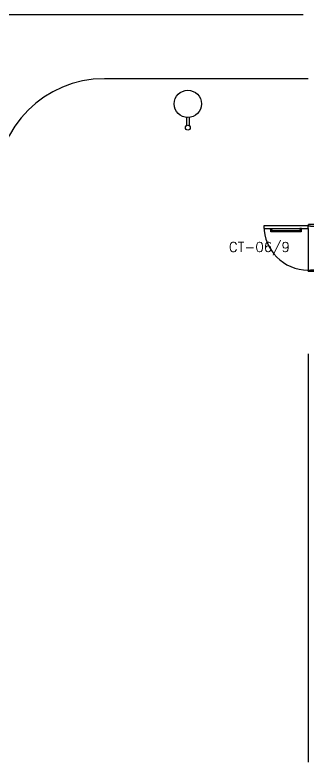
# Model space of a CAD drawing. Header units: millimetres. Extents: x 2686 to 2939, y 1294 to 1441.
# Drawn here: x 2742.3 to 2748.27, y 1332.52 to 1347.77 of the extents above; entities that cross this region are included whole.
import ezdxf

# ---------------------------------------------------------------- set-up
doc = ezdxf.new("R2010")
doc.units = ezdxf.units.MM
for name, color, linetype in [('AR-ALV', 2, 'Continuous'), ('AR-CALÇADA', 1, 'Continuous'), ('AR-ILUMINAÇÃO-JARDIM', 1, 'Continuous'), ('AR-PF-maçaneta', 1, 'Continuous'), ('AR-PF-mov', 1, 'Continuous'), ('AR-PF-pm1', 2, 'Continuous'), ('AR-PF-soleira', 1, 'Continuous'), ('AR-PORTA', 1, 'Continuous'), ('ENDEREÇO', 2, 'Continuous')]:
    doc.layers.add(name, color=color, linetype=linetype)
doc.styles.add('UNB1-100', font='simplex.shx', dxfattribs={"height": 0.2})

# ---------------------------------------------------------------- blocks, each defined once
blk = doc.blocks.new('Poste Jardim')
at = {"layer": 'AR-ILUMINAÇÃO-JARDIM'}
for p, q in [((-0.025, 0.109), (-0.025, 0.274)), ((0.025, 0.109), (0.025, 0.274))]:
    blk.add_line(p, q, dxfattribs=at)
for centre, radius in [((0, 0.318), 0.05), ((0, 0.318), 0.05), ((0, -0.167), 0.278)]:
    blk.add_circle(centre, radius, dxfattribs=at)
blk = doc.blocks.new('pcf-alv-01p-dir')
at = {"layer": 'AR-PF-maçaneta'}
blk.add_line((0.83, 0.342), (0.83, 0.957), dxfattribs=at)
for points in [[(0.83, 0.357), (0.87, 0.357), (0.87, 0.342), (0.81, 0.342), (0.81, 0.957), (0.87, 0.957), (0.87, 0.942), (0.83, 0.942)], [(0.87, 0.957), (0.855, 0.957), (0.855, 0.962), (0.865, 0.967), (0.88, 0.967), (0.88, 0.932), (0.865, 0.932), (0.855, 0.937), (0.855, 0.942), (0.87, 0.942)], [(0.87, 0.342), (0.855, 0.342), (0.855, 0.337), (0.865, 0.332), (0.88, 0.332), (0.88, 0.367), (0.865, 0.367), (0.855, 0.362), (0.855, 0.357), (0.87, 0.357)]]:
    blk.add_lwpolyline(points, dxfattribs=at)
at = {"layer": 'AR-PF-mov'}
blk.add_arc((0.93, 0.2), 0.9, 90, 180, dxfattribs=at)
at = {"layer": 'AR-PF-pm1'}
for p, q in [((0, 0.01), (0, 0.19)), ((0.01, 0.19), (0, 0.19)), ((0.01, 0.2), (0.03, 0.2)), ((0.01, 0.2), (0.01, 0.19)), ((0.03, 0.2), (0.03, 0.15)), ((0.95, 0.2), (0.93, 0.2)), ((0.93, 0.2), (0.93, 0.15)), ((0.95, 0.2), (0.95, 0.19)), ((0.95, 0.19), (0.96, 0.19)), ((0.96, 0.01), (0.96, 0.19)), ((0.01, 0.01), (0, 0.01)), ((0.01, 0), (0.01, 0.01)), ((0.035, 0), (0.01, 0)), ((0.03, 0.15), (0.035, 0.15)), ((0.035, 0.15), (0.035, 0)), ((0.93, 0.15), (0.925, 0.15)), ((0.925, 0.15), (0.925, 0)), ((0.925, 0), (0.95, 0)), ((0.95, 0), (0.95, 0.01)), ((0.95, 0.01), (0.96, 0.01))]:
    blk.add_line(p, q, dxfattribs=at)
blk.add_lwpolyline([(0.88, 1.1), (0.88, 0.2), (0.93, 0.2), (0.93, 1.1)], close=True, dxfattribs=at)
at = {"layer": 'AR-PF-soleira'}
for p, q in [((0.88, 0.2), (0.03, 0.2)), ((0.925, 0), (0.035, 0))]:
    blk.add_line(p, q, dxfattribs=at)

msp = doc.modelspace()

# ---------------------------------------------------------------- linework, layer by layer
at = {"layer": 'AR-ALV'}
msp.add_line((2748.271, 1340.85), (2748.271, 1332.525), dxfattribs=at)
at = {"layer": 'AR-CALÇADA'}
for p, q in [((2748.171, 1347.766), (2699.946, 1347.766)), ((2748.271, 1346.466), (2744.121, 1346.466))]:
    msp.add_line(p, q, dxfattribs=at)
msp.add_arc((2744.121, 1344.266), 2.2, 90, 180, dxfattribs=at)

# ---------------------------------------------------------------- block references
at = {"layer": 'AR-ILUMINAÇÃO-JARDIM', "rotation": 180}
msp.add_blockref('Poste Jardim', (2745.822, 1345.784), dxfattribs=at)
at = {"layer": 'AR-PORTA', "rotation": 90}
msp.add_blockref('pcf-alv-01p-dir', (2748.471, 1342.532), dxfattribs=at)

# ---------------------------------------------------------------- texts
at = {"layer": 'ENDEREÇO', "style": 'UNB1-100'}
msp.add_text('CT-06/9', height=0.2, dxfattribs=at).set_placement((2746.657, 1342.932))

doc.saveas('drawing.dxf')
